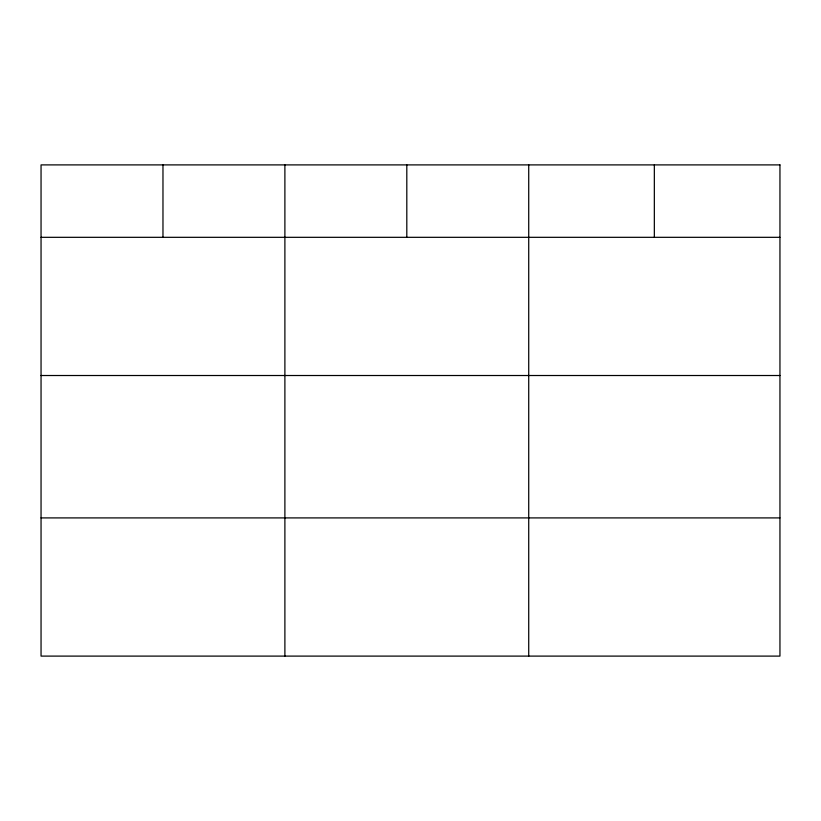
<?xml version="1.0" encoding="UTF-8"?>
<svg xmlns="http://www.w3.org/2000/svg" width="821" height="821" viewBox="0 0 821 821"><rect width="100%" height="100%" fill="white"/><g stroke="black" fill="none" stroke-linecap="round" stroke-linejoin="round"><path stroke-width="1.23" d="M41.05 237.32L779.95 237.32M41.05 375.515L779.95 375.515M41.05 517.907L779.95 517.907M654.337 164.898L654.337 237.32M528.724 164.898L528.724 656.102M406.805 164.898L406.805 237.32M284.887 164.898L284.887 656.102M162.969 164.898L162.969 237.32M779.95 164.898L41.05 164.898L41.05 656.102L779.95 656.102L779.95 164.898"/></g></svg>
